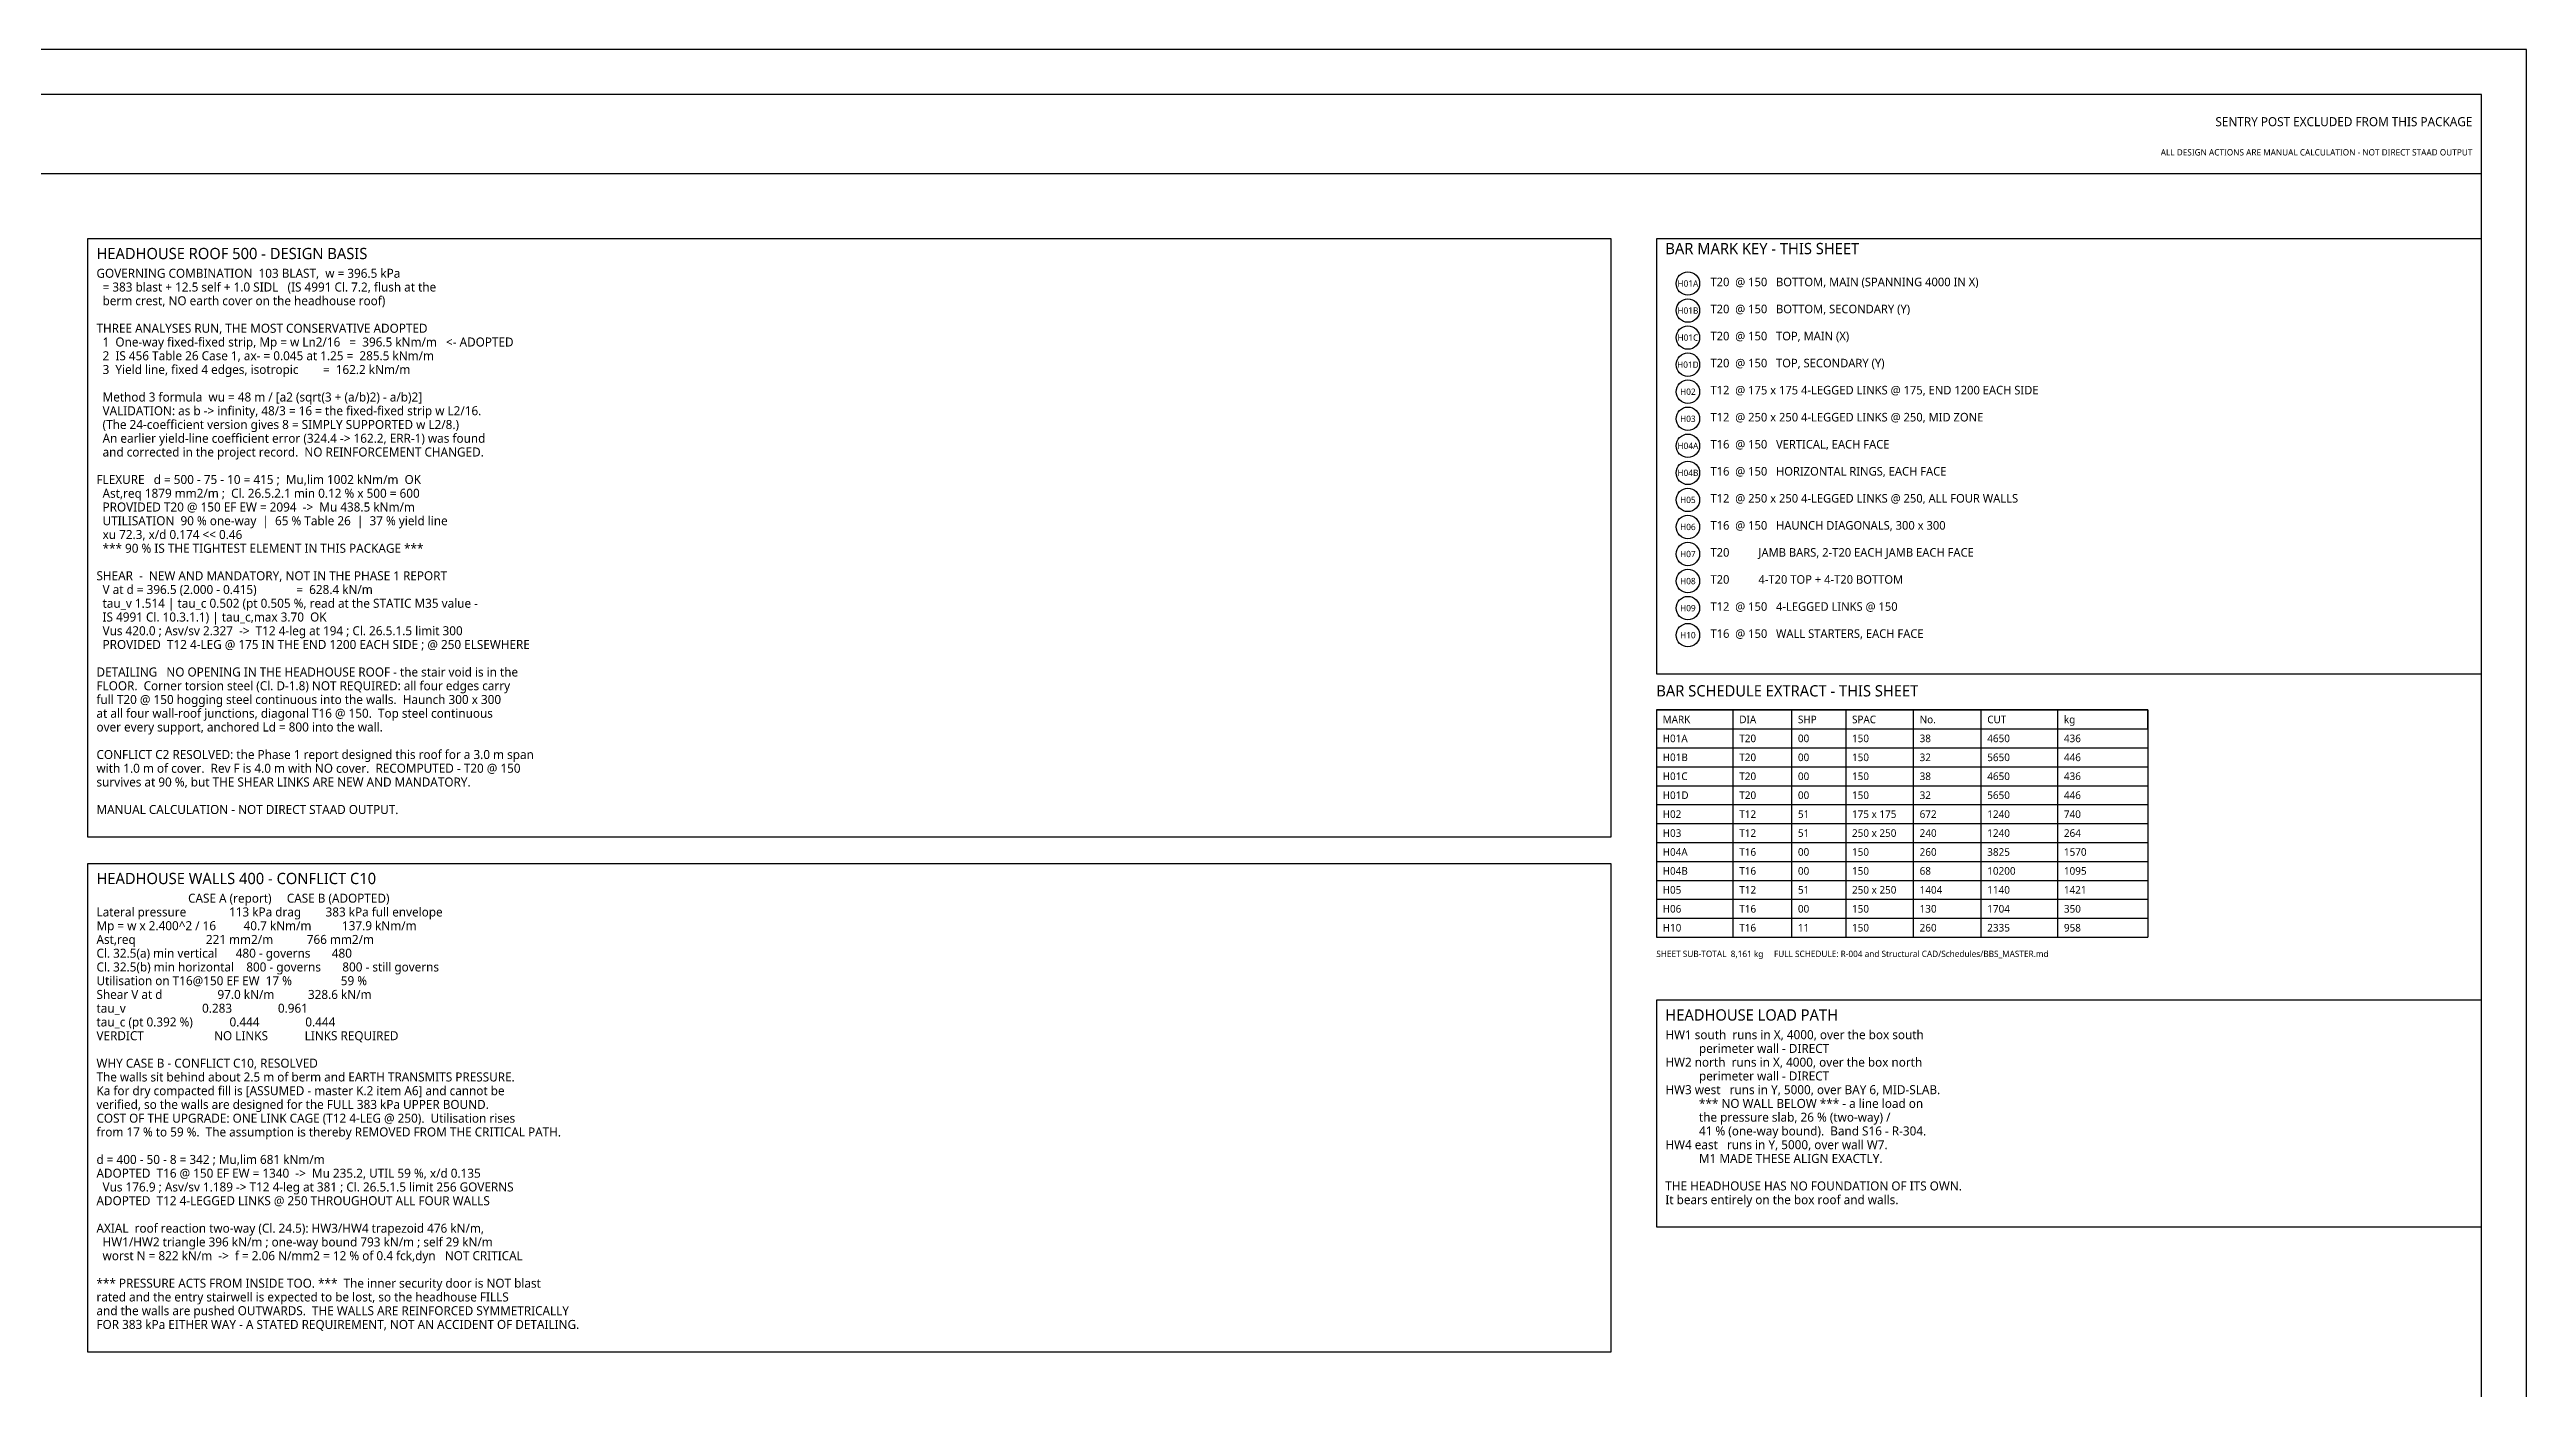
# Model space of a CAD drawing. Header units: millimetres. Extents: x 0 to 841, y 0 to 594.
# Drawn here: x 292 to 841, y 297 to 594 of the extents above; entities that cross this region are included whole.
import ezdxf
from ezdxf.enums import TextEntityAlignment as Align

# ---------------------------------------------------------------- set-up
doc = ezdxf.new("R2010")
doc.units = ezdxf.units.MM
for name, color, linetype in [('S-BLAST', 1, 'Continuous'), ('S-CALLOUT', 2, 'Continuous'), ('S-NOTE', 7, 'Continuous'), ('S-TABLE', 7, 'Continuous'), ('S-TITLE', 7, 'Continuous')]:
    doc.layers.add(name, color=color, linetype=linetype)
doc.styles.add('OpenSans', font='OpenSans-Regular.ttf')

msp = doc.modelspace()

# ---------------------------------------------------------------- linework, layer by layer
at = {"layer": 'S-CALLOUT'}
for centre in [(655, 542.1), (655, 536.1), (655, 530.1), (655, 524.1), (655, 518.1), (655, 512.1), (655, 506.1), (655, 500.1), (655, 494.1), (655, 488.1), (655, 482.1), (655, 476.1), (655, 470.1), (655, 464.1)]:
    msp.add_circle(centre, 2.6, dxfattribs=at)
at = {"layer": 'S-TABLE'}
for p, q in [((648, 447.5), (757, 447.5)), ((648, 447.5), (648, 397.1)), ((665, 447.5), (665, 397.1)), ((678, 447.5), (678, 397.1)), ((690, 447.5), (690, 397.1)), ((705, 447.5), (705, 397.1)), ((720, 447.5), (720, 397.1)), ((737, 447.5), (737, 397.1)), ((757, 447.5), (757, 397.1)), ((648, 439.1), (757, 439.1)), ((648, 434.9), (757, 434.9)), ((648, 430.7), (757, 430.7)), ((648, 426.5), (757, 426.5)), ((648, 422.3), (757, 422.3)), ((648, 418.1), (757, 418.1)), ((648, 413.9), (757, 413.9)), ((648, 409.7), (757, 409.7)), ((648, 405.5), (757, 405.5)), ((648, 401.3), (757, 401.3)), ((648, 397.1), (757, 397.1))]:
    msp.add_line(p, q, dxfattribs=at)
msp.add_lwpolyline([(648, 443.3), (757, 443.3), (757, 447.5), (648, 447.5)], close=True, dxfattribs=at)
at = {"layer": 'S-TITLE'}
msp.add_line((10, 566.5), (831, 566.5), dxfattribs=at)
for points in [[(0, 0), (841, 0), (841, 594), (0, 594)], [(10, 10), (831, 10), (831, 584), (10, 584)], [(300, 419.375), (638, 419.375), (638, 552), (300, 552)], [(648, 455.5), (831, 455.5), (831, 552), (648, 552)], [(300, 305.15), (638, 305.15), (638, 413.375), (300, 413.375)], [(648, 332.825), (831, 332.825), (831, 383.1), (648, 383.1)]]:
    msp.add_lwpolyline(points, close=True, dxfattribs=at)

# ---------------------------------------------------------------- texts
at = {"layer": 'S-BLAST', "style": 'OpenSans'}
for s, height, p in [('SENTRY POST EXCLUDED FROM THIS PACKAGE', 2, (829, 577)), ('ALL DESIGN ACTIONS ARE MANUAL CALCULATION - NOT DIRECT STAAD OUTPUT', 1.4, (829, 570.5))]:
    msp.add_text(s, height=height, dxfattribs=at).set_placement(p, align=Align.RIGHT)
at = {"layer": 'S-CALLOUT', "style": 'OpenSans'}
for s, p in [('H01A', (655, 542.1)), ('H01B', (655, 536.1)), ('H01C', (655, 530.1)), ('H01D', (655, 524.1)), ('H02', (655, 518.1)), ('H03', (655, 512.1)), ('H04A', (655, 506.1)), ('H04B', (655, 500.1)), ('H05', (655, 494.1)), ('H06', (655, 488.1)), ('H07', (655, 482.1)), ('H08', (655, 476.1)), ('H09', (655, 470.1)), ('H10', (655, 464.1))]:
    msp.add_text(s, height=1.4, dxfattribs=at).set_placement(p, align=Align.MIDDLE_CENTER)
at = {"layer": 'S-NOTE', "style": 'OpenSans'}
for s, height, p in [('GOVERNING COMBINATION  103 BLAST,  w = 396.5 kPa', 2, (302, 543.375)), ('  = 383 blast + 12.5 self + 1.0 SIDL   (IS 4991 Cl. 7.2, flush at the', 2, (302, 540.325)), ('  berm crest, NO earth cover on the headhouse roof)', 2, (302, 537.275)), ('T20  @ 150   BOTTOM, MAIN (SPANNING 4000 IN X)', 1.9, (660, 541.5)), ('THREE ANALYSES RUN, THE MOST CONSERVATIVE ADOPTED', 2, (302, 531.175)), ('T20  @ 150   BOTTOM, SECONDARY (Y)', 1.9, (660, 535.5)), ('  1  One-way fixed-fixed strip, Mp = w Ln2/16   =  396.5 kNm/m   <- ADOPTED', 2, (302, 528.125)), ('T20  @ 150   TOP, MAIN (X)', 1.9, (660, 529.5)), ('  3  Yield line, fixed 4 edges, isotropic        =  162.2 kNm/m', 2, (302, 522.025)), ('  2  IS 456 Table 26 Case 1, ax- = 0.045 at 1.25 =  285.5 kNm/m', 2, (302, 525.075)), ('T20  @ 150   TOP, SECONDARY (Y)', 1.9, (660, 523.5)), ('  Method 3 formula  wu = 48 m / [a2 (sqrt(3 + (a/b)2) - a/b)2]', 2, (302, 515.925)), ('T12  @ 175 x 175 4-LEGGED LINKS @ 175, END 1200 EACH SIDE', 1.9, (660, 517.5)), ('  VALIDATION: as b -> infinity, 48/3 = 16 = the fixed-fixed strip w L2/16.', 2, (302, 512.875)), ('  (The 24-coefficient version gives 8 = SIMPLY SUPPORTED w L2/8.)', 2, (302, 509.825)), ('T12  @ 250 x 250 4-LEGGED LINKS @ 250, MID ZONE', 1.9, (660, 511.5)), ('  An earlier yield-line coefficient error (324.4 -> 162.2, ERR-1) was found', 2, (302, 506.775)), ('  and corrected in the project record.  NO REINFORCEMENT CHANGED.', 2, (302, 503.725)), ('T16  @ 150   VERTICAL, EACH FACE', 1.9, (660, 505.5)), ('T16  @ 150   HORIZONTAL RINGS, EACH FACE', 1.9, (660, 499.5)), ('FLEXURE   d = 500 - 75 - 10 = 415 ;  Mu,lim 1002 kNm/m  OK', 2, (302, 497.625)), ('  Ast,req 1879 mm2/m ;  Cl. 26.5.2.1 min 0.12 % x 500 = 600', 2, (302, 494.575)), ('T12  @ 250 x 250 4-LEGGED LINKS @ 250, ALL FOUR WALLS', 1.9, (660, 493.5)), ('  UTILISATION  90 % one-way  |  65 % Table 26  |  37 % yield line', 2, (302, 488.475)), ('  PROVIDED T20 @ 150 EF EW = 2094  ->  Mu 438.5 kNm/m', 2, (302, 491.525)), ('T16  @ 150   HAUNCH DIAGONALS, 300 x 300', 1.9, (660, 487.5)), ('  xu 72.3, x/d 0.174 << 0.46', 2, (302, 485.425)), ('  *** 90 % IS THE TIGHTEST ELEMENT IN THIS PACKAGE ***', 2, (302, 482.375)), ('SHEAR  -  NEW AND MANDATORY, NOT IN THE PHASE 1 REPORT', 2, (302, 476.275)), ('T20          JAMB BARS, 2-T20 EACH JAMB EACH FACE', 1.9, (660, 481.5)), ('  V at d = 396.5 (2.000 - 0.415)             =  628.4 kN/m', 2, (302, 473.225)), ('T20          4-T20 TOP + 4-T20 BOTTOM', 1.9, (660, 475.5)), ('  tau_v 1.514 | tau_c 0.502 (pt 0.505 %, read at the STATIC M35 value -', 2, (302, 470.175)), ('  IS 4991 Cl. 10.3.1.1) | tau_c,max 3.70  OK', 2, (302, 467.125)), ('T12  @ 150   4-LEGGED LINKS @ 150', 1.9, (660, 469.5)), ('  Vus 420.0 ; Asv/sv 2.327  ->  T12 4-leg at 194 ; Cl. 26.5.1.5 limit 300', 2, (302, 464.075)), ('  PROVIDED  T12 4-LEG @ 175 IN THE END 1200 EACH SIDE ; @ 250 ELSEWHERE', 2, (302, 461.025)), ('T16  @ 150   WALL STARTERS, EACH FACE', 1.9, (660, 463.5)), ('DETAILING   NO OPENING IN THE HEADHOUSE ROOF - the stair void is in the', 2, (302, 454.925)), ('full T20 @ 150 hogging steel continuous into the walls.  Haunch 300 x 300', 2, (302, 448.825)), ('FLOOR.  Corner torsion steel (Cl. D-1.8) NOT REQUIRED: all four edges carry', 2, (302, 451.875)), ('at all four wall-roof junctions, diagonal T16 @ 150.  Top steel continuous', 2, (302, 445.775)), ('over every support, anchored Ld = 800 into the wall.', 2, (302, 442.725)), ('with 1.0 m of cover.  Rev F is 4.0 m with NO cover.  RECOMPUTED - T20 @ 150', 2, (302, 433.575)), ('CONFLICT C2 RESOLVED: the Phase 1 report designed this roof for a 3.0 m span', 2, (302, 436.625)), ('survives at 90 %, but THE SHEAR LINKS ARE NEW AND MANDATORY.', 2, (302, 430.525)), ('MANUAL CALCULATION - NOT DIRECT STAAD OUTPUT.', 2, (302, 424.425)), ('                              CASE A (report)     CASE B (ADOPTED)', 2, (302, 404.75)), ('Lateral pressure              113 kPa drag        383 kPa full envelope', 2, (302, 401.7)), ('Ast,req                       221 mm2/m           766 mm2/m', 2, (302, 395.6)), ('Mp = w x 2.400^2 / 16         40.7 kNm/m          137.9 kNm/m', 2, (302, 398.65)), ('Cl. 32.5(a) min vertical      480 - governs       480', 2, (302, 392.55)), ('Cl. 32.5(b) min horizontal    800 - governs       800 - still governs', 2, (302, 389.5)), ('Shear V at d                  97.0 kN/m           328.6 kN/m', 2, (302, 383.4)), ('Utilisation on T16@150 EF EW  17 %                59 %', 2, (302, 386.45)), ('tau_v                         0.283               0.961', 2, (302, 380.35)), ('tau_c (pt 0.392 %)            0.444               0.444', 2, (302, 377.3)), ('VERDICT                       NO LINKS            LINKS REQUIRED', 2, (302, 374.25)), ('HW1 south  runs in X, 4000, over the box south', 2, (650, 374.475)), ('WHY CASE B - CONFLICT C10, RESOLVED', 2, (302, 368.15)), ('HW2 north  runs in X, 4000, over the box north', 2, (650, 368.375)), ('           perimeter wall - DIRECT', 2, (650, 371.425)), ('The walls sit behind about 2.5 m of berm and EARTH TRANSMITS PRESSURE.', 2, (302, 365.1)), ('Ka for dry compacted fill is [ASSUMED - master K.2 item A6] and cannot be', 2, (302, 362.05)), ('HW3 west   runs in Y, 5000, over BAY 6, MID-SLAB.', 2, (650, 362.275)), ('           perimeter wall - DIRECT', 2, (650, 365.325)), ('verified, so the walls are designed for the FULL 383 kPa UPPER BOUND.', 2, (302, 359)), ('COST OF THE UPGRADE: ONE LINK CAGE (T12 4-LEG @ 250).  Utilisation rises', 2, (302, 355.95)), ('           the pressure slab, 26 % (two-way) /', 2, (650, 356.175)), ('           *** NO WALL BELOW *** - a line load on', 2, (650, 359.225)), ('from 17 % to 59 %.  The assumption is thereby REMOVED FROM THE CRITICAL PATH.', 2, (302, 352.9)), ('HW4 east   runs in Y, 5000, over wall W7.', 2, (650, 350.075)), ('           41 % (one-way bound).  Band S16 - R-304.', 2, (650, 353.125)), ('d = 400 - 50 - 8 = 342 ; Mu,lim 681 kNm/m', 2, (302, 346.8)), ('           M1 MADE THESE ALIGN EXACTLY.', 2, (650, 347.025)), ('ADOPTED  T16 @ 150 EF EW = 1340  ->  Mu 235.2, UTIL 59 %, x/d 0.135', 2, (302, 343.75)), ('  Vus 176.9 ; Asv/sv 1.189 -> T12 4-leg at 381 ; Cl. 26.5.1.5 limit 256 GOVERNS', 2, (302, 340.7)), ('THE HEADHOUSE HAS NO FOUNDATION OF ITS OWN.', 2, (650, 340.925)), ('ADOPTED  T12 4-LEGGED LINKS @ 250 THROUGHOUT ALL FOUR WALLS', 2, (302, 337.65)), ('It bears entirely on the box roof and walls.', 2, (650, 337.875)), ('AXIAL  roof reaction two-way (Cl. 24.5): HW3/HW4 trapezoid 476 kN/m,', 2, (302, 331.55)), ('  HW1/HW2 triangle 396 kN/m ; one-way bound 793 kN/m ; self 29 kN/m', 2, (302, 328.5)), ('  worst N = 822 kN/m  ->  f = 2.06 N/mm2 = 12 % of 0.4 fck,dyn   NOT CRITICAL', 2, (302, 325.45)), ('*** PRESSURE ACTS FROM INSIDE TOO. ***  The inner security door is NOT blast', 2, (302, 319.35)), ('and the walls are pushed OUTWARDS.  THE WALLS ARE REINFORCED SYMMETRICALLY', 2, (302, 313.25)), ('rated and the entry stairwell is expected to be lost, so the headhouse FILLS', 2, (302, 316.3)), ('FOR 383 kPa EITHER WAY - A STATED REQUIREMENT, NOT AN ACCIDENT OF DETAILING.', 2, (302, 310.2))]:
    msp.add_text(s, height=height, dxfattribs=at).set_placement(p)
at = {"layer": 'S-TABLE', "style": 'OpenSans'}
for s, height, p in [('MARK', 1.6869, (649.4, 444.557)), ('DIA', 1.6869, (666.4, 444.557)), ('SHP', 1.6869, (679.4, 444.557)), ('SPAC', 1.6869, (691.4, 444.557)), ('No.', 1.6869, (706.4, 444.557)), ('CUT', 1.6869, (721.4, 444.557)), ('kg', 1.6869, (738.4, 444.557)), ('H01A', 1.6869, (649.4, 440.357)), ('T20', 1.6869, (666.4, 440.357)), ('00', 1.6869, (679.4, 440.357)), ('150', 1.6869, (691.4, 440.357)), ('38', 1.6869, (706.4, 440.357)), ('4650', 1.6869, (721.4, 440.357)), ('436', 1.6869, (738.4, 440.357)), ('H01B', 1.6869, (649.4, 436.157)), ('T20', 1.6869, (666.4, 436.157)), ('00', 1.6869, (679.4, 436.157)), ('150', 1.6869, (691.4, 436.157)), ('32', 1.6869, (706.4, 436.157)), ('5650', 1.6869, (721.4, 436.157)), ('446', 1.6869, (738.4, 436.157)), ('H01C', 1.6869, (649.4, 431.957)), ('H01D', 1.6869, (649.4, 427.757)), ('T20', 1.6869, (666.4, 431.957)), ('T20', 1.6869, (666.4, 427.757)), ('00', 1.6869, (679.4, 431.957)), ('00', 1.6869, (679.4, 427.757)), ('150', 1.6869, (691.4, 431.957)), ('150', 1.6869, (691.4, 427.757)), ('38', 1.6869, (706.4, 431.957)), ('32', 1.6869, (706.4, 427.757)), ('4650', 1.6869, (721.4, 431.957)), ('5650', 1.6869, (721.4, 427.757)), ('436', 1.6869, (738.4, 431.957)), ('446', 1.6869, (738.4, 427.757)), ('H02', 1.6869, (649.4, 423.557)), ('T12', 1.6869, (666.4, 423.557)), ('51', 1.6869, (679.4, 423.557)), ('175 x 175', 1.6869, (691.4, 423.557)), ('672', 1.6869, (706.4, 423.557)), ('1240', 1.6869, (721.4, 423.557)), ('740', 1.6869, (738.4, 423.557)), ('H03', 1.6869, (649.4, 419.357)), ('T12', 1.6869, (666.4, 419.357)), ('51', 1.6869, (679.4, 419.357)), ('250 x 250', 1.6869, (691.4, 419.357)), ('240', 1.6869, (706.4, 419.357)), ('1240', 1.6869, (721.4, 419.357)), ('264', 1.6869, (738.4, 419.357)), ('H04A', 1.6869, (649.4, 415.157)), ('H04B', 1.6869, (649.4, 410.957)), ('T16', 1.6869, (666.4, 415.157)), ('T16', 1.6869, (666.4, 410.957)), ('00', 1.6869, (679.4, 415.157)), ('00', 1.6869, (679.4, 410.957)), ('150', 1.6869, (691.4, 415.157)), ('150', 1.6869, (691.4, 410.957)), ('260', 1.6869, (706.4, 415.157)), ('68', 1.6869, (706.4, 410.957)), ('3825', 1.6869, (721.4, 415.157)), ('10200', 1.6869, (721.4, 410.957)), ('1570', 1.6869, (738.4, 415.157)), ('1095', 1.6869, (738.4, 410.957)), ('H05', 1.6869, (649.4, 406.757)), ('T12', 1.6869, (666.4, 406.757)), ('51', 1.6869, (679.4, 406.757)), ('250 x 250', 1.6869, (691.4, 406.757)), ('1404', 1.6869, (706.4, 406.757)), ('1140', 1.6869, (721.4, 406.757)), ('1421', 1.6869, (738.4, 406.757)), ('H06', 1.6869, (649.4, 402.557)), ('T16', 1.6869, (666.4, 402.557)), ('00', 1.6869, (679.4, 402.557)), ('150', 1.6869, (691.4, 402.557)), ('130', 1.6869, (706.4, 402.557)), ('1704', 1.6869, (721.4, 402.557)), ('350', 1.6869, (738.4, 402.557)), ('H10', 1.6869, (649.4, 398.357)), ('T16', 1.6869, (666.4, 398.357)), ('11', 1.6869, (679.4, 398.357)), ('150', 1.6869, (691.4, 398.357)), ('260', 1.6869, (706.4, 398.357)), ('2335', 1.6869, (721.4, 398.357)), ('958', 1.6869, (738.4, 398.357)), ('SHEET SUB-TOTAL  8,161 kg     FULL SCHEDULE: R-004 and Structural CAD/Schedules/BBS_MASTER.md', 1.4, (648, 392.7))]:
    msp.add_text(s, height=height, dxfattribs=at).set_placement(p)
at = {"layer": 'S-TITLE', "style": 'OpenSans'}
for s, p in [('HEADHOUSE ROOF 500 - DESIGN BASIS', (302, 547.5)), ('BAR MARK KEY - THIS SHEET', (650, 548.6)), ('BAR SCHEDULE EXTRACT - THIS SHEET', (648, 450.5)), ('HEADHOUSE WALLS 400 - CONFLICT C10', (302, 408.875)), ('HEADHOUSE LOAD PATH', (650, 378.6))]:
    msp.add_text(s, height=2.5, dxfattribs=at).set_placement(p)

doc.saveas('drawing.dxf')
